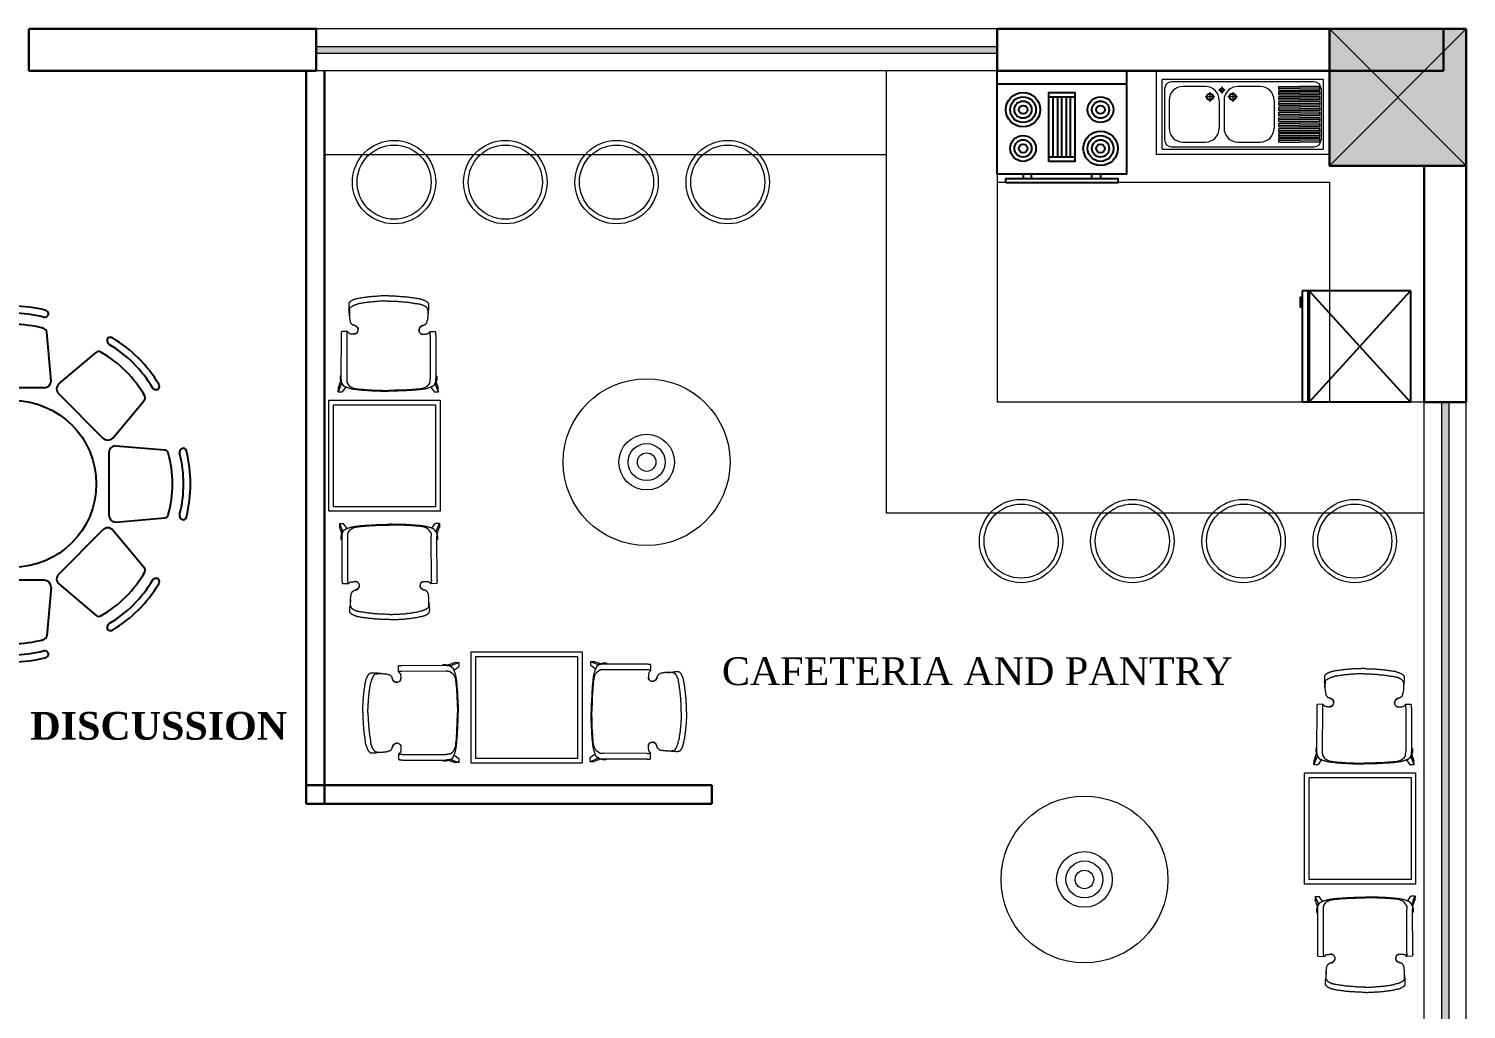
# Model space of a CAD drawing. Header units: inches. Extents: x 327481 to 195042051, y -335014 to 44773228.
# Drawn here: x 381415.7 to 381725.9, y -316808.7 to -316597.1 of the extents above; entities that cross this region are included whole.
import ezdxf

# ---------------------------------------------------------------- set-up
doc = ezdxf.new("R2010")
doc.units = ezdxf.units.IN
doc.header["$MEASUREMENT"] = 0
for name, color, linetype in [('center', 146, 'Continuous'), ('furn', 7, 'Continuous'), ('KITSHEN', 44, 'Continuous')]:
    doc.layers.add(name, color=color, linetype=linetype)
for name, color, linetype, lineweight in [('column 1', 146, 'Continuous', 30), ('furniture', 251, 'Continuous', 13), ('GLASS', 140, 'Continuous', 5), ('TEXT', 7, 'Continuous', 0), ('WALL', 12, 'Continuous', 30)]:
    doc.layers.add(name, color=color, linetype=linetype, lineweight=lineweight)
doc.styles.get("Standard").update_dxf_attribs({"font": 'times.ttf', "height": 12})

# ---------------------------------------------------------------- blocks, each defined once
blk = doc.blocks.new('A$C4056338A')
at = {"linetype": 'Continuous'}
for p, q in [((1004, 2020), (1034, 2371)), ((1554, 2020), (1523, 2371)), ((948, 1998), (679, 2224)), ((1609, 1998), (1878, 2224)), ((1504, 1970), (1054, 1970)), ((560, 1609), (333, 1878)), ((948, 1927), (630, 1609)), ((1609, 1927), (1927, 1609)), ((1998, 1609), (2224, 1878)), ((537, 1554), (186, 1523)), ((2020, 1554), (2371, 1523)), ((587, 1504), (587, 1054)), ((1970, 1504), (1970, 1054)), ((537, 1004), (186, 1034)), ((560, 948), (333, 679)), ((948, 630), (630, 948)), ((1609, 630), (1927, 948)), ((1998, 948), (2224, 679)), ((2020, 1004), (2371, 1034)), ((948, 560), (679, 333)), ((1004, 537), (1034, 186)), ((1504, 587), (1054, 587)), ((1554, 537), (1523, 186)), ((1609, 560), (1878, 333))]:
    blk.add_line(p, q, dxfattribs=at)
blk.add_circle((1279, 1279), 600, dxfattribs=at)
for centre, radius, start, end in [((1050, 2499), 30, 104.0148, 166.513), ((1051, 2508), 30, 183.6236, 284.5983), ((1279, 1583), 974, 75.9852, 104.0148), ((1279, 1633), 874, 75.4017, 104.5983), ((1506, 2508), 30, 255.4017, 356.3764), ((1507, 2499), 30, 13.487, 75.9852), ((1064, 2368), 30, 105.3076, 175.0683), ((1279, 1583), 844, 74.6924, 105.3076), ((1493, 2368), 30, 4.9317, 74.6924), ((1063, 1494), 974, 120.9852, 149.0148), ((1028, 1529), 874, 120.4017, 149.5983), ((577, 2303), 30, 58.487, 120.9852), ((570, 2309), 30, 300.4017, 41.3764), ((1987, 2309), 30, 138.6236, 239.5983), ((1980, 2303), 30, 59.0148, 121.513), ((1529, 1529), 874, 30.4017, 59.5983), ((1494, 1494), 974, 30.9852, 59.0148), ((1063, 1494), 844, 119.6924, 150.3076), ((660, 2201), 30, 49.9317, 119.6924), ((1897, 2201), 30, 60.3076, 130.0683), ((1494, 1494), 844, 29.6924, 60.3076), ((254, 1980), 30, 149.0148, 211.513), ((248, 1987), 30, 228.6236, 329.5983), ((913, 1962), 50, 315, 45), ((1054, 2020), 50, 180, 270), ((1504, 2020), 50, 270, 0), ((1644, 1962), 50, 135, 225), ((2309, 1987), 30, 210.4017, 311.3764), ((2303, 1980), 30, 328.487, 30.9852), ((356, 1897), 30, 150.3076, 220.0683), ((2201, 1897), 30, 319.9317, 29.6924), ((537, 1504), 50, 0, 90), ((595, 1644), 50, 225, 315), ((1962, 1644), 50, 225, 315), ((2020, 1504), 50, 90, 180), ((974, 1279), 974, 165.9852, 194.0148), ((58, 1507), 30, 103.487, 165.9852), ((924, 1279), 874, 165.4017, 194.5983), ((49, 1506), 30, 345.4017, 86.3764), ((974, 1279), 844, 164.6924, 195.3076), ((189, 1493), 30, 94.9317, 164.6924), ((2368, 1493), 30, 15.3076, 85.0683), ((1583, 1279), 844, 344.6924, 15.3076), ((2508, 1506), 30, 93.6236, 194.5983), ((1633, 1279), 874, 345.4017, 14.5983), ((2499, 1507), 30, 14.0148, 76.513), ((1583, 1279), 974, 345.9852, 14.0148), ((58, 1050), 30, 194.0148, 256.513), ((49, 1051), 30, 273.6236, 14.5983), ((189, 1064), 30, 195.3076, 265.0683), ((537, 1054), 50, 270, 0), ((2020, 1054), 50, 180, 270), ((2368, 1064), 30, 274.9317, 344.6924), ((2508, 1051), 30, 165.4017, 266.3764), ((2499, 1050), 30, 283.487, 345.9852), ((595, 913), 50, 45, 135), ((1962, 913), 50, 45, 135), ((356, 660), 30, 139.9317, 209.6924), ((1063, 1063), 844, 209.6924, 240.3076), ((913, 595), 50, 315, 45), ((1644, 595), 50, 135, 225), ((1494, 1063), 844, 299.6924, 330.3076), ((2201, 660), 30, 330.3076, 40.0683), ((254, 577), 30, 148.487, 210.9852), ((248, 570), 30, 30.4017, 131.3764), ((1063, 1063), 974, 210.9852, 239.0148), ((1028, 1028), 874, 210.4017, 239.5983), ((1054, 537), 50, 90, 180), ((1504, 537), 50, 0, 90), ((1529, 1028), 874, 300.4017, 329.5983), ((1494, 1063), 974, 300.9852, 329.0148), ((2309, 570), 30, 48.6236, 149.5983), ((2303, 577), 30, 329.0148, 31.513), ((660, 356), 30, 240.3076, 310.0683), ((1897, 356), 30, 229.9317, 299.6924), ((577, 254), 30, 239.0148, 301.513), ((570, 248), 30, 318.6236, 59.5983), ((1987, 248), 30, 120.4017, 221.3764), ((1980, 254), 30, 238.487, 300.9852), ((1064, 189), 30, 184.9317, 254.6924), ((1279, 974), 844, 254.6924, 285.3076), ((1493, 189), 30, 285.3076, 355.0683), ((1051, 49), 30, 75.4017, 176.3764), ((1050, 58), 30, 193.487, 255.9852), ((1279, 974), 974, 255.9852, 284.0148), ((1279, 924), 874, 255.4017, 284.5983), ((1506, 49), 30, 3.6236, 104.5983), ((1507, 58), 30, 284.0148, 346.513)]:
    blk.add_arc(centre, radius, start, end, dxfattribs=at)
blk = doc.blocks.new('COLUMN1')
at = {"layer": 'column 1'}
h = blk.add_hatch(color=256, dxfattribs=at)
h.paths.add_polyline_path([(1, 1), (0, 1), (0.5, 0.5)])
h.paths.add_polyline_path([(1, 1), (0.5, 0.5), (1, 0)])
h.paths.add_polyline_path([(0.5, 0.5), (0, 0), (1, 0)])
h.paths.add_polyline_path([(0.5, 0.5), (0, 1), (0, 0)])
at = {"layer": 'column 1', "lineweight": 0, "ltscale": 0.3}
for p, q in [((0, 1), (1, 0)), ((0, 0), (1, 1))]:
    blk.add_line(p, q, dxfattribs=at)
at = {"layer": 'column 1', "ltscale": 0.3}
for p, q in [((1, 1), (0, 1)), ((0, 1), (0, 0)), ((1, 0), (1, 1)), ((0, 0), (1, 0))]:
    blk.add_line(p, q, dxfattribs=at)
blk = doc.blocks.new('bar chair')
at = {"layer": 'furniture', "lineweight": 0}
for radius in [9, 8]:
    blk.add_circle((367439.6, -328766.97), radius, dxfattribs=at)
blk = doc.blocks.new('cafeplan')
at = {"color": 0, "ltscale": 60}
for p, q in [((389888, -327145), (389888, -327145)), ((389909, -327164), (389909, -327164)), ((390467, -327166), (390467, -327166)), ((390488, -327147), (390488, -327147)), ((389814, -327243), (389813, -327587)), ((389862, -327216), (389818, -327217)), ((389859, -327242), (389858, -327587)), ((389877, -327230), (389863, -327216)), ((389948, -327200), (389948, -327199)), ((389948, -327204), (389948, -327200)), ((390427, -327202), (390427, -327201)), ((390427, -327206), (390427, -327202)), ((390427, -327203), (390427, -327203)), ((390499, -327232), (390512, -327218)), ((390557, -327219), (390513, -327218)), ((390516, -327244), (390515, -327589)), ((390561, -327245), (390560, -327589)), ((389806, -327565), (389813, -327565)), ((389806, -327565), (389806, -327588)), ((389806, -327588), (389806, -327591)), ((389806, -327591), (389809, -327590)), ((389806, -327591), (389816, -327632)), ((389809, -327590), (389813, -327590)), ((389817, -327620), (389831, -327641)), ((389862, -327620), (389875, -327640)), ((390511, -327622), (390497, -327642)), ((390556, -327623), (390542, -327643)), ((390567, -327593), (390556, -327635)), ((390567, -327567), (390560, -327567)), ((390564, -327593), (390560, -327593)), ((390567, -327593), (390564, -327593)), ((390567, -327567), (390567, -327590)), ((390567, -327590), (390567, -327593)), ((389792, -327691), (389793, -327659)), ((389792, -327691), (389793, -327689)), ((389792, -327691), (389824, -327691)), ((389794, -327657), (389793, -327659)), ((389825, -327689), (389824, -327691)), ((389852, -327652), (389825, -327689)), ((390521, -327654), (390547, -327692)), ((390547, -327692), (390549, -327693)), ((390580, -327693), (390549, -327693)), ((390579, -327659), (390579, -327661)), ((390580, -327693), (390579, -327661)), ((390580, -327693), (390579, -327692))]:
    blk.add_line(p, q, dxfattribs=at)
for points in [[(389940, -326958), (389937, -326958), (389934, -326959), (389931, -326960), (389927, -326961), (389924, -326962), (389921, -326963), (389918, -326964), (389915, -326965), (389912, -326966), (389910, -326967), (389907, -326969), (389904, -326970), (389902, -326971), (389899, -326972), (389897, -326973), (389895, -326975), (389893, -326976), (389891, -326977), (389889, -326979), (389887, -326980), (389885, -326981), (389884, -326982), (389884, -326982), (389883, -326983), (389882, -326984), (389882, -326984), (389881, -326985), (389880, -326986), (389880, -326986), (389879, -326987), (389879, -326988), (389878, -326988), (389878, -326989), (389877, -326990), (389877, -326990), (389876, -326991), (389876, -326991), (389876, -326992), (389875, -326993), (389875, -326993), (389875, -326994), (389875, -326995), (389875, -326995), (389875, -326996), (389874, -326996), (389874, -326997)], [(390189, -326935), (390181, -326935), (390173, -326935), (390166, -326935), (390158, -326936), (390151, -326936), (390143, -326936), (390135, -326936), (390128, -326936), (390120, -326937), (390113, -326937), (390105, -326938), (390098, -326938), (390090, -326939), (390083, -326939), (390075, -326940), (390067, -326940), (390060, -326941), (390052, -326942), (390045, -326943), (390037, -326943), (390030, -326944), (390022, -326945), (390015, -326946), (390007, -326947), (390000, -326948), (389992, -326949), (389985, -326950), (389977, -326951), (389970, -326952), (389962, -326953), (389955, -326955)], [(390189, -326935), (390196, -326935), (390204, -326935), (390211, -326936), (390219, -326936), (390226, -326936), (390234, -326936), (390242, -326936), (390249, -326937), (390257, -326937), (390264, -326938), (390272, -326938), (390279, -326939), (390287, -326939), (390294, -326940), (390302, -326940), (390310, -326941), (390317, -326942), (390325, -326943), (390332, -326943), (390340, -326944), (390347, -326945), (390355, -326946), (390362, -326947), (390370, -326948), (390377, -326949), (390385, -326950), (390392, -326951), (390400, -326952), (390407, -326954), (390415, -326955), (390422, -326956)], [(390437, -326959), (390440, -326960), (390443, -326961), (390446, -326962), (390449, -326963), (390453, -326964), (390456, -326965), (390459, -326966), (390462, -326967), (390464, -326968), (390467, -326969), (390470, -326970), (390472, -326971), (390475, -326973), (390477, -326974), (390480, -326975), (390482, -326976), (390484, -326978), (390486, -326979), (390488, -326980), (390490, -326982), (390491, -326983), (390492, -326984), (390493, -326984), (390494, -326985), (390494, -326986), (390495, -326986), (390496, -326987), (390496, -326988), (390497, -326988), (390498, -326989), (390498, -326989), (390499, -326990), (390499, -326991), (390500, -326991), (390500, -326992), (390500, -326993), (390501, -326993), (390501, -326994), (390501, -326995), (390501, -326995), (390502, -326996), (390502, -326996), (390502, -326997), (390502, -326998), (390502, -326998), (390502, -326999)], [(389874, -326997), (389874, -327000), (389874, -327003), (389874, -327006), (389874, -327009), (389874, -327012), (389874, -327015), (389874, -327018), (389874, -327021), (389874, -327024), (389874, -327027), (389874, -327030), (389875, -327033), (389875, -327036), (389875, -327039)], [(389881, -327038), (389881, -327040), (389880, -327043), (389880, -327046), (389880, -327049), (389880, -327052), (389879, -327055), (389879, -327058), (389879, -327060), (389879, -327063), (389879, -327066), (389879, -327069), (389879, -327072), (389879, -327075), (389879, -327077), (389879, -327080), (389879, -327083), (389879, -327086), (389879, -327089), (389879, -327092), (389879, -327094)], [(389881, -327038), (389881, -327037), (389881, -327036), (389881, -327036), (389881, -327035), (389882, -327035), (389882, -327034), (389882, -327033), (389882, -327033), (389883, -327032), (389883, -327032), (389884, -327031), (389884, -327030), (389884, -327030), (389885, -327029), (389885, -327028), (389886, -327028), (389887, -327027), (389887, -327027), (389888, -327026), (389888, -327025), (389889, -327025), (389891, -327023), (389892, -327022), (389894, -327021), (389896, -327020), (389898, -327018), (389900, -327017), (389902, -327016), (389904, -327015), (389906, -327013), (389909, -327012), (389911, -327011), (389914, -327010), (389916, -327009), (389919, -327008), (389922, -327006), (389924, -327005), (389927, -327004), (389930, -327003), (389933, -327002), (389936, -327002), (389939, -327001), (389943, -327000), (389946, -326999)], [(390188, -326976), (390181, -326976), (390174, -326976), (390166, -326976), (390159, -326976), (390151, -326977), (390144, -326977), (390136, -326977), (390129, -326977), (390122, -326978), (390114, -326978), (390107, -326979), (390099, -326979), (390092, -326980), (390085, -326980), (390077, -326981), (390070, -326982), (390062, -326982), (390055, -326983), (390048, -326984), (390040, -326985), (390033, -326985), (390025, -326986), (390018, -326987), (390011, -326988), (390003, -326989), (389996, -326990), (389989, -326991), (389981, -326993), (389974, -326994), (389967, -326995), (389959, -326996)], [(390188, -326976), (390196, -326976), (390203, -326976), (390211, -326976), (390218, -326977), (390226, -326977), (390233, -326977), (390240, -326977), (390248, -326978), (390255, -326978), (390263, -326979), (390270, -326979), (390277, -326980), (390285, -326980), (390292, -326981), (390300, -326982), (390307, -326982), (390314, -326983), (390322, -326984), (390329, -326985), (390336, -326985), (390344, -326986), (390351, -326987), (390359, -326988), (390366, -326989), (390373, -326990), (390381, -326992), (390388, -326993), (390395, -326994), (390403, -326995), (390410, -326996), (390417, -326998)], [(390495, -327039), (390495, -327039), (390495, -327038), (390495, -327038), (390495, -327037), (390495, -327036), (390495, -327036), (390494, -327035), (390494, -327035), (390494, -327034), (390493, -327033), (390493, -327033), (390492, -327032), (390492, -327032), (390492, -327031), (390491, -327030), (390490, -327030), (390490, -327029), (390489, -327028), (390489, -327028), (390488, -327027), (390487, -327026), (390486, -327025), (390484, -327024), (390483, -327023), (390481, -327021), (390479, -327020), (390477, -327019), (390475, -327018), (390473, -327016), (390470, -327015), (390468, -327014), (390466, -327013), (390463, -327011), (390460, -327010), (390458, -327009), (390455, -327008), (390452, -327007), (390449, -327006), (390446, -327005), (390443, -327004), (390440, -327003), (390437, -327002), (390434, -327001), (390431, -327001)], [(390495, -327039), (390496, -327042), (390496, -327045), (390496, -327048), (390497, -327051), (390497, -327054), (390497, -327057), (390497, -327059), (390497, -327062), (390497, -327065), (390497, -327068), (390497, -327071), (390497, -327074), (390497, -327076), (390497, -327079), (390497, -327082), (390497, -327085), (390497, -327088), (390497, -327091), (390497, -327093), (390497, -327096)], [(390502, -326999), (390502, -327002), (390502, -327005), (390503, -327008), (390503, -327011), (390503, -327014), (390503, -327017), (390502, -327020), (390502, -327023), (390502, -327026), (390502, -327029), (390502, -327032), (390502, -327035), (390502, -327038), (390501, -327041)], [(389879, -327094), (389880, -327097), (389880, -327101), (389880, -327104), (389880, -327107), (389881, -327110), (389881, -327113), (389882, -327116), (389882, -327119), (389882, -327122), (389883, -327125), (389884, -327128)], [(389888, -327145), (389888, -327146), (389889, -327148), (389891, -327149), (389892, -327151), (389893, -327153), (389894, -327154), (389895, -327155), (389896, -327156), (389897, -327157), (389898, -327158), (389899, -327159), (389900, -327160), (389900, -327160), (389901, -327161), (389902, -327161), (389902, -327162), (389903, -327162), (389904, -327163), (389905, -327163), (389906, -327163), (389907, -327164), (389908, -327164), (389909, -327164)], [(389946, -327191), (389946, -327190), (389945, -327189), (389945, -327188), (389944, -327188), (389944, -327187), (389943, -327186), (389942, -327185), (389942, -327184), (389941, -327183), (389941, -327183), (389940, -327182), (389939, -327181), (389938, -327180), (389938, -327180), (389937, -327179), (389936, -327178), (389935, -327178), (389934, -327176), (389932, -327175), (389931, -327174), (389929, -327173), (389927, -327172), (389925, -327171), (389924, -327170), (389922, -327169), (389920, -327168), (389918, -327167), (389917, -327167)], [(389917, -327167), (389918, -327167), (389919, -327167), (389920, -327167), (389921, -327167), (389921, -327167), (389922, -327168), (389923, -327168), (389924, -327168), (389925, -327168), (389926, -327169), (389926, -327169), (389927, -327169), (389928, -327170), (389929, -327170), (389929, -327170), (389931, -327171), (389932, -327172), (389933, -327173), (389935, -327174), (389936, -327175), (389937, -327176), (389938, -327177), (389939, -327178), (389940, -327179), (389941, -327180), (389941, -327181), (389942, -327182), (389943, -327183), (389944, -327184), (389944, -327186), (389945, -327187), (389945, -327188), (389946, -327189), (389946, -327191), (389947, -327192), (389947, -327193), (389947, -327195), (389948, -327196), (389948, -327197), (389948, -327199), (389948, -327199)], [(389946, -327191), (389946, -327192), (389946, -327192), (389947, -327193), (389947, -327194), (389947, -327194)], [(390459, -327169), (390458, -327169), (390457, -327169), (390456, -327169), (390455, -327169), (390454, -327169), (390453, -327169), (390452, -327169), (390451, -327170), (390451, -327170), (390450, -327170), (390449, -327171), (390448, -327171), (390448, -327171), (390447, -327172), (390446, -327172), (390445, -327173), (390443, -327173), (390442, -327174), (390441, -327175), (390440, -327176), (390439, -327177), (390438, -327178), (390437, -327179), (390436, -327180), (390435, -327181), (390434, -327182), (390433, -327184), (390433, -327185), (390432, -327186), (390431, -327187), (390431, -327188), (390430, -327190), (390430, -327191), (390429, -327192), (390429, -327193), (390428, -327195), (390428, -327196), (390428, -327197), (390428, -327199), (390427, -327200), (390427, -327201)], [(390429, -327193), (390430, -327192), (390430, -327191), (390431, -327190), (390431, -327189), (390432, -327188), (390432, -327187), (390433, -327187), (390434, -327186), (390434, -327185), (390435, -327184), (390436, -327183), (390436, -327183), (390437, -327182), (390438, -327181), (390438, -327181), (390439, -327180), (390440, -327179), (390442, -327178), (390443, -327177), (390445, -327176), (390447, -327174), (390448, -327173), (390450, -327172), (390452, -327171), (390454, -327171), (390456, -327170), (390458, -327169), (390459, -327169)], [(390429, -327193), (390429, -327193), (390429, -327194), (390429, -327195), (390429, -327195), (390429, -327195)], [(390488, -327147), (390487, -327148), (390486, -327149), (390485, -327151), (390484, -327153), (390483, -327154), (390482, -327156), (390481, -327157), (390480, -327158), (390479, -327159), (390478, -327160), (390477, -327161), (390476, -327161), (390475, -327162), (390475, -327162), (390474, -327163), (390473, -327163), (390472, -327164), (390472, -327164), (390471, -327165), (390470, -327165), (390469, -327165), (390468, -327166), (390467, -327166)], [(390497, -327096), (390496, -327099), (390496, -327102), (390496, -327105), (390496, -327108), (390495, -327112), (390495, -327115), (390494, -327118), (390494, -327121), (390493, -327124), (390493, -327127), (390492, -327130)], [(389818, -327217), (389817, -327217), (389817, -327218), (389816, -327219), (389816, -327222), (389815, -327224), (389815, -327227), (389815, -327231), (389815, -327235), (389814, -327239), (389814, -327243)], [(389862, -327216), (389862, -327216), (389861, -327217), (389861, -327219), (389860, -327221), (389860, -327224), (389860, -327227), (389859, -327230), (389859, -327234), (389859, -327238), (389859, -327242)], [(389863, -327216), (389863, -327216), (389863, -327216), (389863, -327216), (389863, -327216), (389863, -327216), (389863, -327216), (389863, -327216), (389863, -327216), (389862, -327216)], [(389877, -327230), (389878, -327231), (389880, -327231), (389883, -327232), (389887, -327233), (389892, -327233), (389897, -327234), (389903, -327234), (389909, -327235), (389915, -327235)], [(389941, -327223), (389940, -327224), (389940, -327224), (389939, -327225), (389938, -327225), (389938, -327226), (389937, -327227), (389937, -327227), (389936, -327228), (389935, -327228), (389935, -327229), (389934, -327229), (389933, -327230), (389933, -327230), (389932, -327230), (389931, -327231), (389930, -327232), (389928, -327232), (389927, -327233), (389926, -327233), (389926, -327233), (389925, -327233), (389924, -327234), (389923, -327234), (389923, -327234), (389922, -327234), (389921, -327234), (389920, -327234), (389919, -327235), (389919, -327235), (389918, -327235), (389917, -327235), (389916, -327235), (389915, -327235)], [(389928, -327234), (389928, -327234), (389927, -327234), (389926, -327234), (389926, -327234), (389925, -327235), (389924, -327235), (389924, -327235), (389922, -327235), (389921, -327235)], [(389941, -327223), (389940, -327224), (389940, -327225), (389939, -327226), (389939, -327227), (389938, -327228), (389937, -327228), (389937, -327229), (389936, -327230), (389935, -327231), (389934, -327231), (389933, -327232), (389932, -327232), (389931, -327233), (389931, -327233)], [(389941, -327223), (389941, -327222), (389942, -327221), (389943, -327220), (389944, -327218), (389945, -327217), (389945, -327216), (389946, -327214), (389946, -327213), (389947, -327212), (389947, -327211), (389947, -327209), (389948, -327208), (389948, -327207), (389948, -327205), (389948, -327204), (389948, -327203), (389948, -327202)], [(390435, -327225), (390434, -327223), (390433, -327222), (390432, -327221), (390431, -327220), (390431, -327219), (390430, -327217), (390430, -327216), (390429, -327215), (390429, -327213), (390428, -327212), (390428, -327211), (390428, -327209), (390428, -327208), (390427, -327207), (390427, -327205), (390427, -327204), (390427, -327203)], [(390435, -327225), (390435, -327226), (390435, -327227), (390436, -327227), (390437, -327228), (390437, -327229), (390438, -327230), (390439, -327231), (390439, -327231), (390440, -327232), (390441, -327233), (390442, -327233), (390443, -327234), (390444, -327234), (390444, -327234)], [(390435, -327225), (390435, -327225), (390436, -327226), (390436, -327226), (390437, -327227), (390437, -327228), (390438, -327228), (390439, -327229), (390439, -327229), (390440, -327230), (390441, -327230), (390441, -327231), (390442, -327231), (390443, -327232), (390443, -327232), (390444, -327232), (390446, -327233), (390447, -327234), (390448, -327234), (390449, -327234), (390449, -327235), (390450, -327235), (390451, -327235), (390452, -327235), (390453, -327236), (390453, -327236), (390454, -327236), (390455, -327236), (390456, -327236), (390457, -327236), (390457, -327236), (390458, -327236), (390459, -327236), (390460, -327236)], [(390447, -327235), (390447, -327236), (390448, -327236), (390449, -327236), (390449, -327236), (390450, -327236), (390451, -327236), (390451, -327236), (390453, -327236), (390454, -327236)], [(390460, -327236), (390466, -327236), (390472, -327236), (390478, -327236), (390483, -327235), (390488, -327235), (390492, -327234), (390495, -327233), (390497, -327232), (390499, -327232)], [(390513, -327218), (390513, -327218), (390513, -327218), (390513, -327218), (390513, -327218), (390513, -327218), (390512, -327218), (390512, -327218), (390512, -327218), (390512, -327218)], [(390516, -327244), (390516, -327240), (390516, -327236), (390516, -327232), (390515, -327229), (390515, -327226), (390515, -327223), (390514, -327221), (390514, -327219), (390513, -327218), (390513, -327218)], [(390561, -327245), (390561, -327241), (390561, -327237), (390560, -327233), (390560, -327230), (390560, -327226), (390559, -327224), (390559, -327222), (390558, -327220), (390558, -327219), (390557, -327219)], [(389813, -327587), (389813, -327591), (389814, -327595), (389814, -327599), (389814, -327603), (389814, -327607), (389815, -327610), (389815, -327613), (389815, -327616), (389816, -327618), (389816, -327619), (389817, -327620)], [(389831, -327641), (389831, -327641), (389831, -327641), (389832, -327642), (389832, -327642), (389832, -327642), (389833, -327643), (389833, -327643), (389834, -327644), (389835, -327644), (389836, -327645), (389837, -327646), (389839, -327647), (389841, -327647), (389843, -327648), (389845, -327649), (389847, -327650), (389851, -327652), (389854, -327653), (389858, -327655), (389861, -327656), (389864, -327657), (389867, -327658), (389871, -327659), (389874, -327660), (389877, -327661), (389881, -327662), (389884, -327663), (389888, -327664), (389891, -327665), (389895, -327666), (389899, -327666), (389903, -327667), (389906, -327668), (389910, -327669), (389914, -327669), (389918, -327670), (389920, -327670)], [(389858, -327587), (389858, -327591), (389858, -327595), (389858, -327599), (389859, -327603), (389859, -327606), (389859, -327610), (389860, -327613), (389860, -327615), (389860, -327617), (389861, -327619), (389862, -327620)], [(389875, -327640), (389876, -327640), (389876, -327641), (389876, -327642), (389877, -327642), (389878, -327643), (389878, -327643), (389880, -327644), (389881, -327645), (389883, -327647), (389886, -327648), (389888, -327650), (389891, -327652), (389893, -327653), (389895, -327654), (389898, -327656), (389900, -327657), (389902, -327658), (389904, -327659), (389906, -327659), (389907, -327660), (389909, -327661), (389911, -327662), (389914, -327663), (389917, -327663), (389920, -327664)], [(390497, -327642), (390497, -327642), (390497, -327643), (390496, -327643), (390496, -327644), (390495, -327645), (390494, -327645), (390493, -327646), (390492, -327647), (390489, -327649), (390487, -327650), (390484, -327652), (390482, -327654), (390479, -327655), (390477, -327656), (390475, -327658), (390472, -327659), (390470, -327660), (390469, -327660), (390467, -327661), (390465, -327662), (390463, -327663), (390461, -327663), (390458, -327664), (390456, -327665), (390453, -327666)], [(390542, -327643), (390542, -327643), (390541, -327643), (390541, -327644), (390541, -327644), (390540, -327645), (390540, -327645), (390539, -327645), (390539, -327646), (390538, -327646), (390537, -327647), (390535, -327648), (390534, -327649), (390532, -327650), (390530, -327650), (390528, -327651), (390526, -327652), (390522, -327654), (390518, -327655), (390514, -327657), (390511, -327658), (390508, -327659), (390505, -327660), (390502, -327661), (390499, -327662), (390495, -327663), (390492, -327664), (390488, -327665), (390485, -327666), (390481, -327667), (390477, -327667), (390474, -327668), (390470, -327669), (390466, -327670), (390462, -327670), (390458, -327671), (390455, -327671), (390453, -327672)], [(390511, -327622), (390512, -327621), (390512, -327619), (390513, -327617), (390513, -327615), (390514, -327612), (390514, -327608), (390514, -327605), (390515, -327601), (390515, -327597), (390515, -327593), (390515, -327589)], [(390556, -327623), (390556, -327622), (390557, -327620), (390557, -327618), (390558, -327616), (390558, -327613), (390559, -327609), (390559, -327606), (390559, -327602), (390559, -327598), (390560, -327594), (390560, -327589)], [(389920, -327664), (389927, -327665), (389934, -327666), (389941, -327667), (389948, -327668), (389955, -327669), (389962, -327669), (389969, -327670), (389976, -327671), (389983, -327671), (389989, -327672), (389996, -327672), (390003, -327673), (390010, -327673), (390017, -327674), (390024, -327674), (390031, -327675), (390038, -327675), (390052, -327676), (390066, -327677), (390081, -327677), (390095, -327678), (390109, -327678), (390123, -327679), (390137, -327679), (390151, -327680), (390165, -327680), (390179, -327680), (390186, -327680)], [(389920, -327670), (389927, -327671), (389934, -327672), (389940, -327673), (389947, -327673), (389954, -327674), (389961, -327675), (389967, -327676), (389974, -327676), (389981, -327677), (389988, -327677), (389994, -327678), (390001, -327678), (390008, -327679), (390015, -327679), (390021, -327680), (390028, -327680), (390042, -327681), (390056, -327682), (390069, -327682), (390083, -327683), (390097, -327684), (390111, -327684), (390124, -327685), (390138, -327685), (390152, -327685), (390166, -327686), (390179, -327686), (390186, -327686)], [(390453, -327666), (390446, -327667), (390439, -327668), (390432, -327669), (390425, -327669), (390418, -327670), (390411, -327671), (390404, -327671), (390397, -327672), (390390, -327672), (390383, -327673), (390376, -327673), (390369, -327674), (390362, -327674), (390355, -327675), (390348, -327675), (390341, -327676), (390334, -327676), (390320, -327677), (390306, -327677), (390292, -327678), (390278, -327678), (390264, -327679), (390250, -327679), (390235, -327679), (390221, -327680), (390207, -327680), (390193, -327680), (390186, -327680)], [(390453, -327672), (390446, -327673), (390439, -327673), (390432, -327674), (390425, -327675), (390418, -327676), (390412, -327676), (390405, -327677), (390398, -327677), (390391, -327678), (390385, -327679), (390378, -327679), (390371, -327680), (390365, -327680), (390358, -327680), (390351, -327681), (390344, -327681), (390330, -327682), (390317, -327683), (390303, -327683), (390289, -327684), (390275, -327684), (390262, -327685), (390248, -327685), (390234, -327685), (390220, -327685), (390207, -327686), (390193, -327686), (390186, -327686)]]:
    blk.add_lwpolyline(points, dxfattribs=at)
for centre, radius, start, end in [((389990, -327169), 217, 99.3662, 103.2462), ((390385, -327170), 217, 76.4051, 80.2856), ((387164, -327276), 2722, 3.8367, 5.0032), ((389996, -327209), 216, 99.8227, 103.5334), ((390379, -327211), 216, 76.1178, 79.8291), ((393211, -327295), 2722, 174.6406, 175.8078), ((390154, -327079), 275, 190.3061, 193.1763), ((389917, -327131), 32.4, 198.8733, 202.6726), ((389909, -327133), 24.8, 206.1158, 208.8961), ((389893, -327231), 68.4, 69.248, 76.539), ((389922, -327201), 25.7, 3.9105, 22.9229), ((389803, -327216), 145, 4.2192, 8.7233), ((390453, -327203), 25.6, 156.7908, 175.7382), ((390482, -327233), 68.4, 103.1123, 110.4025), ((390466, -327135), 24.8, 330.734, 333.5115), ((390222, -327079), 275, 346.4415, 349.3107), ((390459, -327133), 32.5, 336.9535, 340.7468), ((389922, -326882), 353, 268.873, 269.8128), ((389923, -327216), 18.3, 287.2271, 295.8628), ((389913, -327202), 35.4, 359.9955, 3.9737), ((390572, -327218), 145, 170.9637, 175.404), ((390463, -327204), 35.5, 175.6747, 179.5543), ((390452, -327218), 18.3, 243.7894, 252.4249), ((390455, -326883), 353, 269.8391, 270.7789), ((252723, -271246), 148236, 337.61994, 337.64325), ((251902, -270911), 149123, 337.61997, 337.64357), ((230637, -273195), 168217, 341.10973, 341.12687), ((528693, -271973), 148929, 201.94701, 201.97062), ((527866, -272304), 148038, 201.94732, 201.97064), ((549872, -274396), 167963, 198.47131, 198.48844)]:
    blk.add_arc(centre, radius, start, end, dxfattribs=at)
blk = doc.blocks.new('cafetable')
at = {"layer": 'furniture', "lineweight": 0}
blk.add_lwpolyline([(367786.56, -328783.95), (367810.56, -328783.95), (367810.56, -328807.95), (367786.56, -328807.95), (367786.56, -328783.95), (367786.56, -328783.95)], dxfattribs=at)
blk.add_lwpolyline([(367787.56, -328784.95), (367809.56, -328784.95), (367809.56, -328806.95), (367787.56, -328806.95)], close=True, dxfattribs=at)
blk = doc.blocks.new('standing table')
at = {"layer": 'furniture', "lineweight": 0}
for radius in [18, 6, 4, 2]:
    blk.add_circle((368044.87, -328685.28), radius, dxfattribs=at)
blk = doc.blocks.new('oven 06')
at = {"layer": 'KITSHEN', "color": 167}
for p, q in [((5501.57, 869.24), (5573.57, 869.24)), ((5515.97, 818.84), (5515.97, 816.44)), ((5520.77, 816.44), (5520.77, 818.84)), ((5554.37, 816.44), (5554.37, 818.84)), ((5559.17, 818.84), (5559.17, 816.44))]:
    blk.add_line(p, q, dxfattribs=at)
at = {"layer": 'KITSHEN', "color": 252}
for p, q in [((5530.37, 862.04), (5544.77, 862.04)), ((5532.77, 828.44), (5532.77, 862.04)), ((5535.17, 862.04), (5535.17, 828.44)), ((5537.57, 828.44), (5537.57, 862.04)), ((5539.97, 862.04), (5539.97, 828.44)), ((5542.37, 828.44), (5542.37, 862.04)), ((5544.77, 828.44), (5530.37, 828.44))]:
    blk.add_line(p, q, dxfattribs=at)
at = {"layer": 'KITSHEN', "color": 67}
blk.add_lwpolyline([(5501.57, 818.84), (5501.57, 876.44), (5573.57, 876.44), (5573.57, 818.84)], close=True, dxfattribs=at)
at = {"layer": 'KITSHEN', "color": 252}
blk.add_lwpolyline([(5530.37, 826.04), (5530.37, 864.44), (5544.77, 864.44), (5544.77, 826.04)], close=True, dxfattribs=at)
at = {"layer": 'KITSHEN', "color": 167}
blk.add_lwpolyline([(5506.37, 814.04), (5506.37, 816.44), (5568.77, 816.44), (5568.77, 814.04)], close=True, dxfattribs=at)
at = {"layer": 'KITSHEN', "color": 252}
for centre, radius in [((5515.97, 854.84), 9.6), ((5515.97, 854.84), 7.2), ((5515.97, 854.84), 4.8), ((5559.17, 854.84), 7.2), ((5559.17, 854.84), 4.8), ((5515.97, 854.84), 2.4), ((5559.17, 854.84), 2.4), ((5559.17, 833.24), 9.6), ((5515.97, 833.24), 7.2), ((5515.97, 833.24), 4.8), ((5515.97, 833.24), 2.4), ((5559.17, 833.24), 7.2), ((5559.17, 833.24), 4.8), ((5559.17, 833.24), 2.4)]:
    blk.add_circle(centre, radius, dxfattribs=at)
blk = doc.blocks.new('Ref Pln 002')
at = {"layer": 'KITSHEN', "color": 252}
for p, q in [((2717.06, 234.76), (2647.06, 171.12)), ((2717.06, 171.12), (2647.06, 234.76))]:
    blk.add_line(p, q, dxfattribs=at)
at = {"layer": 'KITSHEN', "color": 67}
for p, q in [((2647.06, 234.76), (2717.06, 234.76)), ((2647.06, 234.76), (2647.06, 166.66)), ((2647.06, 234.76), (2647.06, 174.76)), ((2717.06, 234.76), (2717.06, 166.66)), ((2717.06, 234.76), (2717.06, 174.76)), ((2647.06, 171.12), (2717.06, 171.12)), ((2647.06, 170.3), (2717.06, 170.3)), ((2647.06, 166.66), (2717.06, 166.66))]:
    blk.add_line(p, q, dxfattribs=at)
at = {"layer": 'KITSHEN', "color": 252}
blk.add_lwpolyline([(2651.33, 166.19), (2651.33, 165.33), (2657.23, 165.33), (2657.23, 166.19)], close=True, dxfattribs=at)
blk = doc.blocks.new('ghcgf')
at = {"layer": 'furniture', "color": 251}
for p, q in [((367787.93, -328689.58), (367694.55, -328689.58)), ((367694.55, -328689.58), (367694.55, -328734.58)), ((367787.93, -328689.58), (367787.93, -328734.58)), ((367784.74, -328694.21), (367697.74, -328694.21)), ((367697.74, -328731.71), (367697.74, -328694.21)), ((367698.99, -328699.21), (367698.99, -328726.71)), ((367779.74, -328695.46), (367702.74, -328695.46)), ((367720.99, -328697.96), (367708.99, -328697.96)), ((367729.96, -328698.06), (367729.96, -328701.81)), ((367750.61, -328697.96), (367738.61, -328697.96)), ((367760.74, -328699.87), (367760.74, -328697.96)), ((367760.74, -328697.96), (367771.8, -328697.96)), ((367760.74, -328698.92), (367771.8, -328698.92)), ((367760.74, -328699.87), (367771.8, -328699.87)), ((367782.86, -328697.96), (367771.8, -328697.96)), ((367782.86, -328698.92), (367771.8, -328698.92)), ((367782.86, -328699.87), (367771.8, -328699.87)), ((367782.86, -328699.87), (367782.86, -328697.96)), ((367783.49, -328699.21), (367783.49, -328726.71)), ((367784.74, -328731.71), (367784.74, -328694.21)), ((367701.49, -328705.46), (367701.49, -328720.46)), ((367726.09, -328703.56), (367720.84, -328703.56)), ((367723.5, -328700.95), (367723.5, -328706.2)), ((367731.8, -328699.92), (367728.05, -328699.92)), ((367728.49, -328705.46), (367728.49, -328720.46)), ((367731.11, -328705.46), (367731.11, -328720.46)), ((367738.36, -328703.56), (367733.11, -328703.56)), ((367735.77, -328700.95), (367735.77, -328706.2)), ((367758.11, -328705.46), (367758.11, -328720.46)), ((367760.74, -328700.62), (367771.8, -328700.62)), ((367760.74, -328702.54), (367760.74, -328700.62)), ((367760.74, -328701.58), (367771.8, -328701.58)), ((367760.74, -328702.54), (367771.8, -328702.54)), ((367760.74, -328705.2), (367760.74, -328703.29)), ((367760.74, -328703.29), (367771.8, -328703.29)), ((367760.74, -328704.24), (367771.8, -328704.24)), ((367760.74, -328705.2), (367771.8, -328705.2)), ((367760.74, -328708.05), (367760.74, -328706.14)), ((367760.74, -328706.14), (367771.8, -328706.14)), ((367760.74, -328707.09), (367771.8, -328707.09)), ((367782.86, -328700.62), (367771.8, -328700.62)), ((367782.86, -328701.58), (367771.8, -328701.58)), ((367782.86, -328702.54), (367771.8, -328702.54)), ((367782.86, -328703.29), (367771.8, -328703.29)), ((367782.86, -328704.24), (367771.8, -328704.24)), ((367782.86, -328705.2), (367771.8, -328705.2)), ((367782.86, -328706.14), (367771.8, -328706.14)), ((367782.86, -328707.09), (367771.8, -328707.09)), ((367782.86, -328702.54), (367782.86, -328700.62)), ((367782.86, -328705.2), (367782.86, -328703.29)), ((367782.86, -328708.05), (367782.86, -328706.14)), ((367760.74, -328708.05), (367771.8, -328708.05)), ((367760.74, -328710.9), (367760.74, -328708.98)), ((367760.74, -328708.98), (367771.8, -328708.98)), ((367760.74, -328709.94), (367771.8, -328709.94)), ((367760.74, -328710.9), (367771.8, -328710.9)), ((367760.74, -328713.81), (367760.74, -328711.89)), ((367760.74, -328711.89), (367771.8, -328711.89)), ((367760.74, -328712.85), (367771.8, -328712.85)), ((367760.74, -328713.81), (367771.8, -328713.81)), ((367760.74, -328716.82), (367760.74, -328714.9)), ((367760.74, -328714.9), (367771.8, -328714.9)), ((367782.86, -328708.05), (367771.8, -328708.05)), ((367782.86, -328708.98), (367771.8, -328708.98)), ((367782.86, -328709.94), (367771.8, -328709.94)), ((367782.86, -328710.9), (367771.8, -328710.9)), ((367782.86, -328711.89), (367771.8, -328711.89)), ((367782.86, -328712.85), (367771.8, -328712.85)), ((367782.86, -328713.81), (367771.8, -328713.81)), ((367782.86, -328714.9), (367771.8, -328714.9)), ((367782.86, -328710.9), (367782.86, -328708.98)), ((367782.86, -328713.81), (367782.86, -328711.89)), ((367782.86, -328716.82), (367782.86, -328714.9)), ((367760.74, -328715.86), (367771.8, -328715.86)), ((367760.74, -328716.82), (367771.8, -328716.82)), ((367760.74, -328719.73), (367760.74, -328717.81)), ((367760.74, -328717.81), (367771.8, -328717.81)), ((367760.74, -328718.77), (367771.8, -328718.77)), ((367760.74, -328719.73), (367771.8, -328719.73)), ((367760.74, -328722.64), (367760.74, -328720.72)), ((367760.74, -328720.72), (367771.8, -328720.72)), ((367760.74, -328721.68), (367771.8, -328721.68)), ((367760.74, -328722.64), (367771.8, -328722.64)), ((367782.86, -328715.86), (367771.8, -328715.86)), ((367782.86, -328716.82), (367771.8, -328716.82)), ((367782.86, -328717.81), (367771.8, -328717.81)), ((367782.86, -328718.77), (367771.8, -328718.77)), ((367782.86, -328719.73), (367771.8, -328719.73)), ((367782.86, -328720.72), (367771.8, -328720.72)), ((367782.86, -328721.68), (367771.8, -328721.68)), ((367782.86, -328722.64), (367771.8, -328722.64)), ((367782.86, -328719.73), (367782.86, -328717.81)), ((367782.86, -328722.64), (367782.86, -328720.72)), ((367702.74, -328730.46), (367779.74, -328730.46)), ((367708.99, -328727.96), (367720.99, -328727.96)), ((367738.61, -328727.96), (367750.61, -328727.96)), ((367760.74, -328725.3), (367760.74, -328723.39)), ((367760.74, -328723.39), (367771.8, -328723.39)), ((367760.74, -328724.34), (367771.8, -328724.34)), ((367760.74, -328725.3), (367771.8, -328725.3)), ((367760.74, -328727.96), (367760.74, -328726.05)), ((367760.74, -328726.05), (367771.8, -328726.05)), ((367760.74, -328727.01), (367771.8, -328727.01)), ((367760.74, -328727.96), (367771.8, -328727.96)), ((367782.86, -328723.39), (367771.8, -328723.39)), ((367782.86, -328724.34), (367771.8, -328724.34)), ((367782.86, -328725.3), (367771.8, -328725.3)), ((367782.86, -328726.05), (367771.8, -328726.05)), ((367782.86, -328727.01), (367771.8, -328727.01)), ((367782.86, -328727.96), (367771.8, -328727.96)), ((367782.86, -328725.3), (367782.86, -328723.39)), ((367782.86, -328727.96), (367782.86, -328726.05)), ((367787.93, -328734.58), (367694.55, -328734.58)), ((367697.74, -328731.71), (367784.74, -328731.71))]:
    blk.add_line(p, q, dxfattribs=at)
for centre, radius in [((367729.93, -328699.93), 1.12), ((367723.47, -328703.57), 1.88), ((367723.47, -328703.57), 1.5), ((367735.74, -328703.57), 1.88), ((367735.74, -328703.57), 1.5)]:
    blk.add_circle(centre, radius, dxfattribs=at)
for centre, radius, start, end in [((367702.74, -328699.21), 3.75, 90, 180), ((367708.99, -328705.46), 7.5, 90, 180), ((367720.99, -328705.46), 7.5, 0, 90), ((367738.61, -328705.46), 7.5, 90, 180), ((367750.61, -328705.46), 7.5, 0, 90), ((367779.74, -328699.21), 3.75, 0, 90), ((367708.99, -328720.46), 7.5, 180, 270), ((367720.99, -328720.46), 7.5, 270, 0), ((367738.61, -328720.46), 7.5, 180, 270), ((367750.61, -328720.46), 7.5, 270, 0), ((367702.74, -328726.71), 3.75, 180, 270), ((367779.74, -328726.71), 3.75, 270, 0)]:
    blk.add_arc(centre, radius, start, end, dxfattribs=at)

msp = doc.modelspace()

# ---------------------------------------------------------------- hatches: boundary and pattern name
at = {"layer": 'GLASS'}
for points in [[(381624.676, -316602.451), (381624.676, -316600.951), (381477.676, -316600.951), (381477.676, -316602.451)], [(381720.615, -316841.676), (381722.115, -316841.676), (381722.115, -316677.676), (381720.615, -316677.676)]]:
    msp.add_hatch(color=256, dxfattribs=at).paths.add_polyline_path(points)

# ---------------------------------------------------------------- linework, layer by layer
at = {"layer": 'furniture'}
for p, q in [((381624.676, -316597.171), (381477.676, -316597.171)), ((381624.676, -316606.231), (381477.676, -316606.231)), ((381716.835, -316841.676), (381716.835, -316677.676)), ((381725.895, -316841.676), (381725.895, -316677.676))]:
    msp.add_line(p, q, dxfattribs=at)
at = {"layer": 'furniture', "lineweight": 0}
for p, q in [((381600.676, -316606.231), (381600.676, -316701.676)), ((381624.676, -316606.231), (381624.676, -316677.676)), ((381479.52, -316624.231), (381600.676, -316624.231)), ((381624.676, -316630.231), (381696.352, -316630.231)), ((381696.352, -316630.231), (381696.352, -316677.676)), ((381716.835, -316677.676), (381624.676, -316677.676)), ((381716.835, -316701.676), (381600.676, -316701.676))]:
    msp.add_line(p, q, dxfattribs=at)
at = {"layer": 'GLASS'}
msp.add_lwpolyline([(381477.676, -316600.951), (381624.676, -316600.951), (381624.676, -316602.451), (381477.676, -316602.451)], dxfattribs=at)
msp.add_lwpolyline([(381720.615, -316677.676), (381722.115, -316677.676), (381722.115, -316841.676), (381720.615, -316841.676)], close=True, dxfattribs=at)
at = {"layer": 'WALL'}
for p, q in [((381477.676, -316597.132), (381415.676, -316597.132)), ((381415.676, -316606.231), (381415.676, -316597.132)), ((381477.676, -316606.231), (381477.676, -316597.132)), ((381720.968, -316597.132), (381624.676, -316597.132)), ((381624.676, -316606.231), (381624.676, -316597.132)), ((381720.968, -316606.231), (381720.968, -316597.132)), ((381477.676, -316606.231), (381415.676, -316606.231)), ((381475.542, -316764.344), (381475.543, -316606.231)), ((381479.523, -316764.344), (381479.519, -316606.231)), ((381720.968, -316606.231), (381624.676, -316606.231)), ((381716.835, -316626.676), (381716.835, -316677.676)), ((381716.835, -316626.676), (381725.895, -316626.676)), ((381725.895, -316677.676), (381725.895, -316626.676)), ((381716.835, -316677.676), (381725.895, -316677.676)), ((381475.542, -316760.344), (381563.12, -316760.344)), ((381563.12, -316760.344), (381563.12, -316764.344)), ((381475.542, -316764.344), (381563.12, -316764.344))]:
    msp.add_line(p, q, dxfattribs=at)

# ---------------------------------------------------------------- block references
at = {"xscale": 0.03, "yscale": 0.03, "zscale": 0.03}
msp.add_blockref('A$C4056338A', (381373.878, -316733.714), dxfattribs=at)
at = {"layer": 'center', "xscale": 29.5434782608645, "yscale": 29.5434782608645, "zscale": 39.3913043478359, "rotation": 90}
msp.add_blockref('COLUMN1', (381725.895, -316626.676), dxfattribs=at)
at = {"layer": 'furn', "xscale": 0.3428571428570409, "yscale": 0.3428571428570409, "zscale": 0.3428571428570409, "rotation": 270}
msp.add_blockref('Ref Pln 002', (381633.345, -315746.113), dxfattribs=at)
at = {"layer": 'furniture', "lineweight": 0}
for name, p, xscale, yscale, zscale in [('ghcgf', (234581.181, -185130.4), 0.4, 0.4, 0.4), ('cafeplan', (370801.975, -307696.568), 0.0274005359129024, 0.0274005359129024, 0.0274005359129024), ('cafeplan', (371012.519, -307776.995), 0.0274005359129024, 0.0274005359129024, 0.0274005359129024)]:
    msp.add_blockref(name, p, dxfattribs=dict(at, xscale=xscale, yscale=yscale, zscale=zscale))
for name, p in [('bar chair', (14054.922, 12136.738)), ('bar chair', (14078.922, 12136.738)), ('bar chair', (14102.922, 12136.738)), ('bar chair', (14126.922, 12136.738)), ('standing table', (13504.147, 11994.644)), ('cafetable', (13693.872, 12106.696)), ('bar chair', (14190.237, 12059.293)), ('bar chair', (14214.237, 12059.293)), ('bar chair', (14238.237, 12059.293)), ('bar chair', (14262.237, 12059.293)), ('cafetable', (13904.416, 12026.27)), ('standing table', (13598.632, 11904.593))]:
    msp.add_blockref(name, p, dxfattribs=at)
at = {"layer": 'furniture', "lineweight": 0, "yscale": 0.0274005359129024, "zscale": 0.0274005359129024}
for p, xscale, rotation in [((370802.21, -325682.822), -0.0274005359129024, 180), ((372529.566, -306053.38), -0.0274005359129024, 90), ((390515.819, -306053.145), 0.0274005359129024, 270), ((371012.754, -325763.248), -0.0274005359129024, 180)]:
    msp.add_blockref('cafeplan', p, dxfattribs=dict(at, xscale=xscale, rotation=rotation))
at = {"layer": 'furniture', "lineweight": 0, "rotation": 270}
msp.add_blockref('cafetable', (710319.084, 51054.958), dxfattribs=at)
at = {"layer": 'KITSHEN', "xscale": 0.3870853425053488, "yscale": 0.3870853425053488, "zscale": 0.3870853425053488}
msp.add_blockref('oven 06', (379495.1, -316945.488), dxfattribs=at)

# ---------------------------------------------------------------- texts
at = {"layer": 'TEXT', "linetype": 'ByBlock', "lineweight": 30, "insert": (381620.4, -316732.75), "char_height": 6, "width": 357.74515, "attachment_point": 2}
msp.add_mtext('CAFETERIA AND PANTRY', dxfattribs=at)
at = {"layer": 'TEXT', "color": 0, "insert": (381307.059, -316744.542), "char_height": 6, "width": 215.86234, "attachment_point": 1}
msp.add_mtext('{\\fTimes New Roman|b1|i0|c0|p18;\\W8.2917;   \\W1;INFORMAL DISCUSSION}', dxfattribs=at)

doc.saveas('drawing.dxf')
